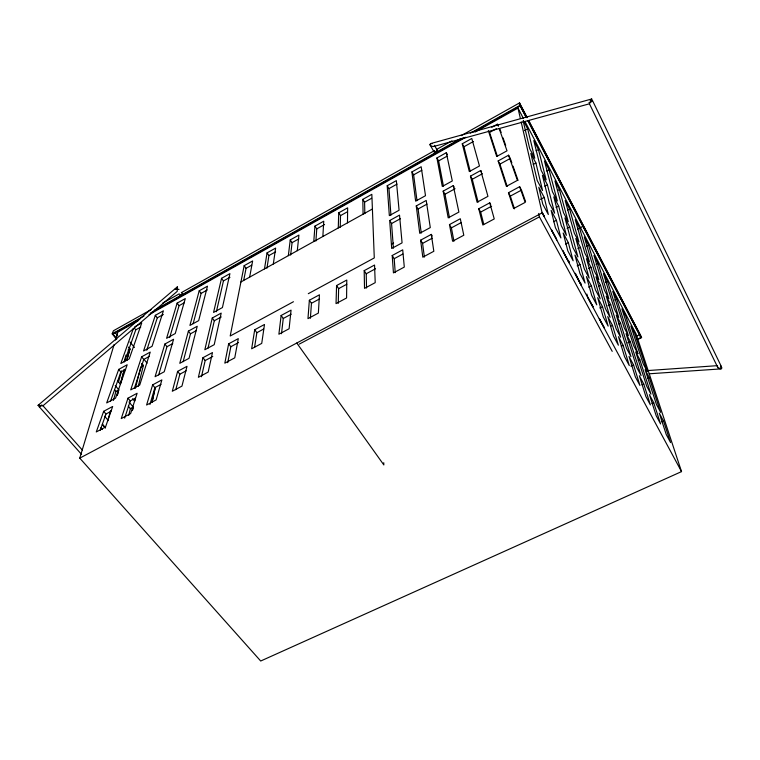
<?xml version="1.0" encoding="UTF-8"?>
<svg xmlns="http://www.w3.org/2000/svg" width="760" height="760" viewBox="0 0 760 760"><rect width="100%" height="100%" fill="white"/><g stroke="black" fill="none" stroke-linecap="round" stroke-linejoin="round"><path stroke-width="1.14" d="M347.472 222.841L347.643 207.841L338.722 212.828L338.276 227.943M338.257 303.363L338.637 288.629L336.575 285.551L346.798 280.031L346.579 297.977L336.034 303.62L336.575 285.551M340.224 227.297L340.527 215.621L338.722 212.828M322.858 236.502L323.75 221.198L314.944 226.119L313.785 241.537M310.384 318.278L311.457 303.278L309.358 300.248L319.438 294.804L318.364 313.082L307.971 318.649L309.358 300.248M315.903 241.034L316.768 228.874L314.944 226.119M297.293 250.686L298.927 235.068L290.234 239.923L288.344 255.655M281.485 333.744L283.262 318.478L281.133 315.485L291.061 310.127L289.104 328.748L278.882 334.219L281.133 315.485M290.633 255.047L292.077 242.649L290.234 239.923M721.012 366.577C724.119 369.341 718.361 369.522 717.582 367.061L589.437 103.797L591.717 98.98L591.223 100.71M273.315 263.995L275.642 248.083L267.055 252.88L264.48 268.897M254.581 347.301L256.861 332.699L254.714 329.755L264.49 324.472L261.734 343.397L251.655 348.792L254.714 329.755M266.95 268.195L268.926 255.569L267.055 252.88M120.355 384.028L124.383 369.312L120.337 384.123L117.543 380.646M249.65 277.124L252.643 260.937L244.159 265.677L230.204 336.005L293.455 301.729M227.734 362.691L230.831 346.721L228.655 343.824L238.298 338.618L234.755 357.837L224.817 363.156L228.655 343.824M243.722 280.307L246.05 268.327L244.159 265.677M155.249 387.514L152.076 402.23L155.296 387.419M201.447 376.76L205.171 360.553L212.772 356.459M208.041 348.051L214.31 320.748L221.264 316.939M216.381 311.733L223.45 280.924L229.966 277.295M202.958 357.703L198.369 377.321L208.164 372.077L212.477 352.564L202.958 357.703L205.171 360.553M212.249 318.012L204.82 349.762L214.215 344.669L221.198 313.091L212.249 318.012L214.31 320.748M221.54 278.312L213.56 312.436L222.423 307.553L229.919 273.628L221.54 278.312L223.45 280.924M434.435 146.043L434.425 145.359L437.133 150.071M135.489 397.755L134.643 401.213L132.572 398.734M138.273 386.279L143.364 365.493L141.873 363.717M128.677 415.52L130.378 408.661L133.218 407.046L129.048 402.04M135.423 388.274L140.695 367.023L143.364 365.493M175.769 389.709L179.854 374.195L186.105 370.832M183.15 361.665L190.484 333.811L196.365 330.591M193.163 323.655L201.134 293.379L207.337 289.921M177.621 371.383L172.292 391.276L181.953 386.108L187.007 366.32L177.621 371.383L179.854 374.195M188.404 331.113L179.778 363.327L189.05 358.312L197.239 326.258L188.404 331.113L190.484 333.811M199.206 290.795L189.924 325.451L198.673 320.635L207.48 286.168L199.206 290.795L201.134 293.379M129.893 349.04L126.816 360.325L129.96 348.925L128.478 347.101M108.12 419.529L110.618 410.523M113.43 400.397L115.928 391.4L118.778 389.842L117.249 395.456L118.778 389.842L115.245 385.5M118.455 382.251L121.609 370.909M124.127 361.836L126.008 355.024M149.919 404.491L154.888 387.647L161.053 384.332M158.641 374.955L166.972 346.712L172.776 343.529M169.68 337.535L179.075 305.681L184.186 302.831M152.636 384.873L146.594 405.033L156.114 399.94L161.889 379.876L152.636 384.873L154.888 387.647M164.873 344.042L155.078 376.713L164.226 371.763L173.593 339.255L164.873 344.042L166.972 346.712M177.127 303.135L166.592 338.305L175.237 333.545L185.307 298.566L177.127 303.135L179.075 305.681M525.103 121.714L636.063 333.916L681.53 471.608L260.699 661.019L79.762 458.137L114.114 344.565M115.491 340.024L117.895 332.072L138.671 320.445M124.659 418.152L130.264 400.919L135.327 398.192M134.397 388.208L143.754 359.442L149.492 356.298M146.746 350.246L157.291 317.832L163.343 314.459M127.984 398.183L121.248 418.599L130.634 413.573L137.114 393.262L127.984 398.183L130.264 400.919M141.636 356.81L130.71 389.918L139.736 385.026L150.243 352.079L141.636 356.81L143.754 359.442M155.325 315.315L143.555 350.987L152.085 346.294L163.409 310.802L155.325 315.315L157.291 317.832M100.187 430.359L105.972 414.01L110.969 411.322M110.475 401.29L120.84 372.01L125.552 369.417M124.488 361.703L135.764 329.849L140.752 327.066M103.673 411.312L96.263 431.974L105.516 427.025L112.679 406.457L103.673 411.312L105.972 414.01M118.703 369.408L106.675 402.942L115.577 398.126L127.195 364.743L118.703 369.408L120.84 372.01M133.389 328.453L120.811 363.517L129.238 358.872L141.759 322.895L134.776 326.8M176.843 287.688L177.507 286.862L177.203 291.365L42.978 405.773L38 405.394L177.175 286.985M116.65 339.359L112.195 333.868L113.401 330.78L151.316 309.5M717.497 365.94L717.582 367.061M42.978 405.773L82.384 450.101M591.717 98.98L430.54 143.611C428.535 144.989 432.373 147.012 433.837 146.452L589.617 103.749M128.155 349.98L129.96 348.925M162.697 303.116L179.265 293.826M181.327 292.666L434.378 150.689M436.44 149.53L451.905 140.857M461.177 135.65L519.526 102.913L527.174 117.61M112.195 333.868L143.944 316.084M154.289 310.279L460.969 138.424M470.25 133.218L520.457 105.089L519.526 102.913M140.144 318.82L112.984 334.039L116.717 338.647M150.48 313.034L463.315 137.779M473.623 132.002L520.172 105.925L519.346 103.977L526.423 117.562M149.017 314.649L465.785 137.256M475.114 132.041L517.978 108.081L523.459 118.569M363.09 214.177L362.805 199.367L371.839 194.322L374.281 257.934L308.294 293.692M387.201 185.744L396.349 180.623L399.076 210.263L389.338 215.621L387.201 185.744L388.949 188.613L390.934 215.166M411.901 171.931L421.173 166.754L425.505 195.7L415.634 201.143L411.901 171.931L413.63 174.847L417.002 200.668M446.31 152.703L452.295 180.946L442.291 186.457L436.924 157.957L446.31 152.703L447.44 154.679M462.27 143.782L471.779 138.472L479.465 165.984L469.319 171.57L462.27 143.782L463.942 146.775L470.231 171.361M491.806 127.281L497.591 124.051L498.37 126.284M246.05 268.327L251.693 265.173M268.926 255.569L275.595 251.845M292.077 242.649L298.832 238.877M316.768 228.874L324.587 224.513M340.527 215.621L347.453 211.755M364.847 213.636L364.581 202.198L371.602 198.284M388.949 188.613L397.072 184.082M413.63 174.847L421.857 170.25M443.431 186.114L438.624 160.901L447.06 156.189M463.942 146.775L473.442 141.474M496.337 128.706L489.592 132.468L497.392 156.398M240.929 281.969L372.4 209.009M389.69 220.523L399.522 215.118L402.078 242.868L391.695 248.501L389.69 220.523L391.562 223.544L393.404 248.13M416.242 205.931L426.217 200.45L430.284 227.591L419.738 233.301L416.242 205.931L418.095 209L421.24 233.054M453.283 185.582L458.897 212.078L448.21 217.873L443.175 191.14L453.283 185.582L454.185 187.15M480.728 170.506L487.939 196.346L477.09 202.226L470.469 176.139L480.728 170.506L481.612 172.093M508.554 155.211L517.417 180.367L506.407 186.343L498.161 160.92L508.554 155.211L510.302 158.431L499.918 164.131L507.157 186.352M391.562 223.544L400.406 218.7M418.095 209L427.053 204.089M449.474 217.759L444.99 194.246L455.088 188.718M478.087 202.103L472.264 179.293L482.495 173.679M364.183 270.645L374.547 265.041L375.221 282.644L364.524 288.373L364.183 270.645L366.215 273.771L366.538 288.012M392.198 255.512L402.714 249.831L404.301 267.083L393.442 272.897L392.198 255.512L394.193 258.695L395.238 272.65M431.3 234.403L433.827 251.275L422.798 257.184L420.622 240.169L431.3 234.403L432.278 236.018M449.474 224.589L460.303 218.737L463.799 235.23L452.599 241.224L449.474 224.589L451.402 227.867L453.957 241.233M489.753 202.834L494.247 218.927L482.866 225.017L478.752 208.772L489.753 202.834L490.694 204.506M519.64 186.694L525.169 202.379L513.608 208.563L508.478 192.726L519.64 186.694L521.028 189.25M230.831 346.721L238.545 342.57M256.861 332.699L263.701 329.013M283.262 318.478L291.194 314.203M311.457 303.278L319.504 298.946M338.637 288.629L346.807 284.231M366.215 273.771L375.535 268.745M394.193 258.695L402.8 254.058M424.374 257.06L422.588 243.39L432.288 238.165M451.402 227.867L461.244 222.556M483.712 224.076L480.652 212.107L491.634 206.178M514.482 208.848L510.331 196.108L520.476 190.646M524.419 130.625L527.678 128.905L523.431 120.773M79.762 458.137L542.136 212.885L521.151 121.866M299.193 344.147L539.419 216.875L538.659 213.436M536.056 150.803L538.479 149.54L533.795 140.581L541.215 170.477L546.164 179.854L538.479 149.54M580.488 227.62L583.082 226.261M584.155 228.665L584.687 228.389M533.244 164.416L535.914 163.039L530.812 153.377L537.197 180.471L542.554 190.532L535.914 163.039M546.658 170.99L549.062 169.755L544.473 160.977L552.482 191.833L557.327 201.011L549.062 169.755M544.778 186.171L547.428 184.822L542.431 175.37L549.385 203.366L554.619 213.199L547.428 184.822M557.84 190.37L559.436 189.563L554.933 180.965L563.511 212.733L568.252 221.711L559.436 189.563M540.398 199.367L544.217 197.429L538.802 187.273L542.773 204.136L548.34 214.529L544.217 197.429M556.054 207.442L558.686 206.121L553.803 196.887L561.298 225.739L566.409 235.343L558.686 206.121M567.482 210.035L569.601 208.981L565.183 200.554L574.303 233.187L578.949 241.975L569.601 208.981M553.584 221.72L556.424 220.314L551.133 210.397L555.446 227.791L560.889 237.937L556.424 220.314M567.083 228.256L569.696 226.974L564.917 217.93L572.936 247.598L577.923 256.984L569.696 226.974M577.467 229.045L579.567 228.009L575.234 219.754L584.877 253.213L589.418 261.82L579.567 228.009M565.525 244.036L568.337 242.659L563.169 232.968L567.825 250.876L573.135 260.784L568.337 242.659M636.557 336.186L639.597 334.704L640.861 337.449L636.785 339.445M637.364 339.673L641.582 337.62L640.167 334.542L528.817 120.754M577.885 248.634L580.478 247.37L575.804 238.526L584.307 268.964L589.19 278.131L580.478 247.37M586.435 246.135L588.515 245.119L584.269 237.006L594.367 271.197L598.823 279.642L588.515 245.119M577.192 265.838L579.984 264.49L574.94 255.027L579.908 273.41L585.086 283.081L579.984 264.49M596.049 264.442L598.111 263.454L593.95 255.493L604.514 290.434L608.883 298.709L598.111 263.454M588.458 268.574L591.033 267.349L586.454 258.685L595.431 289.845L600.2 298.822L591.033 267.349M588.601 287.147L591.375 285.827L586.435 276.583L591.698 295.422L596.761 304.865L591.375 285.827M605.473 282.406L607.525 281.428L603.44 273.628L614.46 309.282L618.735 317.395L607.525 281.428M598.804 286.083L600.505 285.276L596.011 276.773L605.397 308.579L610.081 317.366L600.505 285.276M614.716 300.019L616.759 299.07L612.75 291.412L624.207 327.75L628.396 335.702L616.759 299.07M599.744 307.971L602.5 306.688L597.673 297.644L603.221 316.91L608.161 326.135L602.5 306.688M608.105 305.644L610.641 304.466L606.242 296.134L616.056 328.595L620.635 337.193L610.641 304.466M610.65 326.22L612.475 325.385L607.744 316.53L613.538 336.167L618.383 345.202L612.475 325.385M618.896 324.026L620.568 323.256L616.255 315.096L626.487 348.184L630.961 356.601L620.568 323.256M627.798 342.798L630.297 341.667L626.078 333.678L636.69 367.346L641.079 375.592L630.297 341.667M621.328 346.19L623.133 345.373L618.507 336.709L624.558 356.725L629.299 365.56L623.133 345.373M638.181 360.449L639.834 359.708L635.692 351.88L646.674 386.108L650.968 394.174L639.834 359.708M630.876 366.111L633.555 364.923L629.033 356.44L635.332 376.827L639.958 385.453L633.555 364.923M647.529 378.119L649.173 377.397L645.116 369.721L656.459 404.481L660.658 412.376L649.173 377.397M641.991 384.826L643.758 384.047L639.341 375.753L645.867 396.473L650.389 404.918L643.758 384.047M651.985 403.522L653.752 402.762L649.42 394.649L656.174 415.691L660.592 423.947L653.752 402.762M661.779 421.838L663.528 421.087L670.577 442.567L666.244 434.492L659.281 413.145L663.528 421.087M38.066 405.327L39.216 405.222M430.54 143.611L432.174 143.707M647.358 370.595L717.003 365.683M649.154 373.796L721.183 368.885M175.721 288.942C173.081 288.8 180.623 289.75 178.952 289.322M39.111 406.638L81.596 454.442M100.804 427.766L102.324 429.533M105.374 427.804L102.324 424.27L105.412 427.88M104.623 416.185L108.414 420.651M114.504 389.699L115.928 391.4M128.288 406.163L130.378 408.661M141.854 363.802L143.307 365.598M114.798 332.187L117.771 335.863M129.998 341.962L134.453 347.491M144.105 359.461L147.079 363.147M134.444 328.187L135.764 329.849M296.77 343.026L383.838 464.94L383.752 462.688M362.805 199.367L364.581 202.198M420.622 240.169L422.588 243.39M443.175 191.14L444.99 194.246M429.941 144.704L434.036 151.81M436.924 157.957L438.624 160.901M478.752 208.772L480.652 212.107M470.469 176.139L472.264 179.293M508.478 192.726L510.331 196.108M498.161 160.92L499.918 164.131M539.419 216.875L612.218 351.358M542.165 212.353L544.397 216.505M551.522 229.738L556.434 238.849M563.929 252.776L569.259 262.656M576.042 275.262L581.239 284.905M587.869 297.217L592.952 306.641M599.422 318.668L604.38 327.873M542.061 212.524L544.293 216.666M551.428 229.9L556.88 240.027M599.336 318.839L604.295 328.044M542.136 212.885L681.53 471.608M520.457 105.089L526.984 117.629M528.618 120.764L641.582 337.62M528.058 120.697L639.597 334.704M520.172 105.925L526.195 117.468M527.829 120.612L640.861 337.449M592.41 100.377L721.297 366.415M499.985 129.248L501.125 132.477M503.025 137.864L505.694 145.398M510.692 159.534L511.85 162.839M513.019 166.136L518.073 180.434M521.493 190.095L525.578 201.656M499.158 128.516L507.006 150.812L496.717 156.484L488.319 130.568M592.239 304.57L592.857 306.812L587.784 297.397L586.881 294.053M580.564 282.891L581.153 285.076L575.386 273.258M568.584 260.547L569.164 262.827L563.834 252.938L563.274 250.695M527.678 128.905L534.755 158.232L529.701 148.647L523.165 120.916M517.959 108.043L520.353 118.408M181.944 293.284A1.662 0.503 -36.2 0 1 182.134 294.015A1.662 0.503 -36.2 0 1 180.206 295.327A1.662 0.503 -36.2 0 1 180.006 294.585M391.941 244.169A2.004 0.731 -32.6 0 1 393.604 243.048M41.876 404.842A1.795 0.532 -38.8 0 1 41.125 405.735L40.764 406.04A1.795 0.532 -38.8 0 1 39.149 406.695A1.795 0.532 -38.8 0 1 39.928 405.356M436.601 149.9A1.786 0.57 -31.5 0 1 436.762 150.746A1.786 0.57 -31.5 0 1 434.568 151.971A1.786 0.57 -31.5 0 1 434.406 151.136M720.784 366.111A1.824 1.007 -23.4 0 1 721.24 367.251A1.824 1.007 -23.4 0 1 719.387 368.381L718.96 368.419A1.824 1.007 -23.4 0 1 718.276 368.258M588.971 102.572A2.099 0.703 -28.5 0 0 589.656 102.543L590.102 102.419A2.099 0.703 -28.5 0 0 592.325 100.928A2.099 0.703 -28.5 0 0 591.546 100.301L591.09 100.434A2.099 0.703 -28.5 0 0 590.13 100.88M133.218 407.132L132.382 410.562L133.218 407.132M637.868 353.637L633.755 345.857L621.889 308.864L625.822 316.378L637.868 353.637M647.149 371.231L643.121 363.594L630.857 325.992L634.714 333.365L647.149 371.231"/></g></svg>
